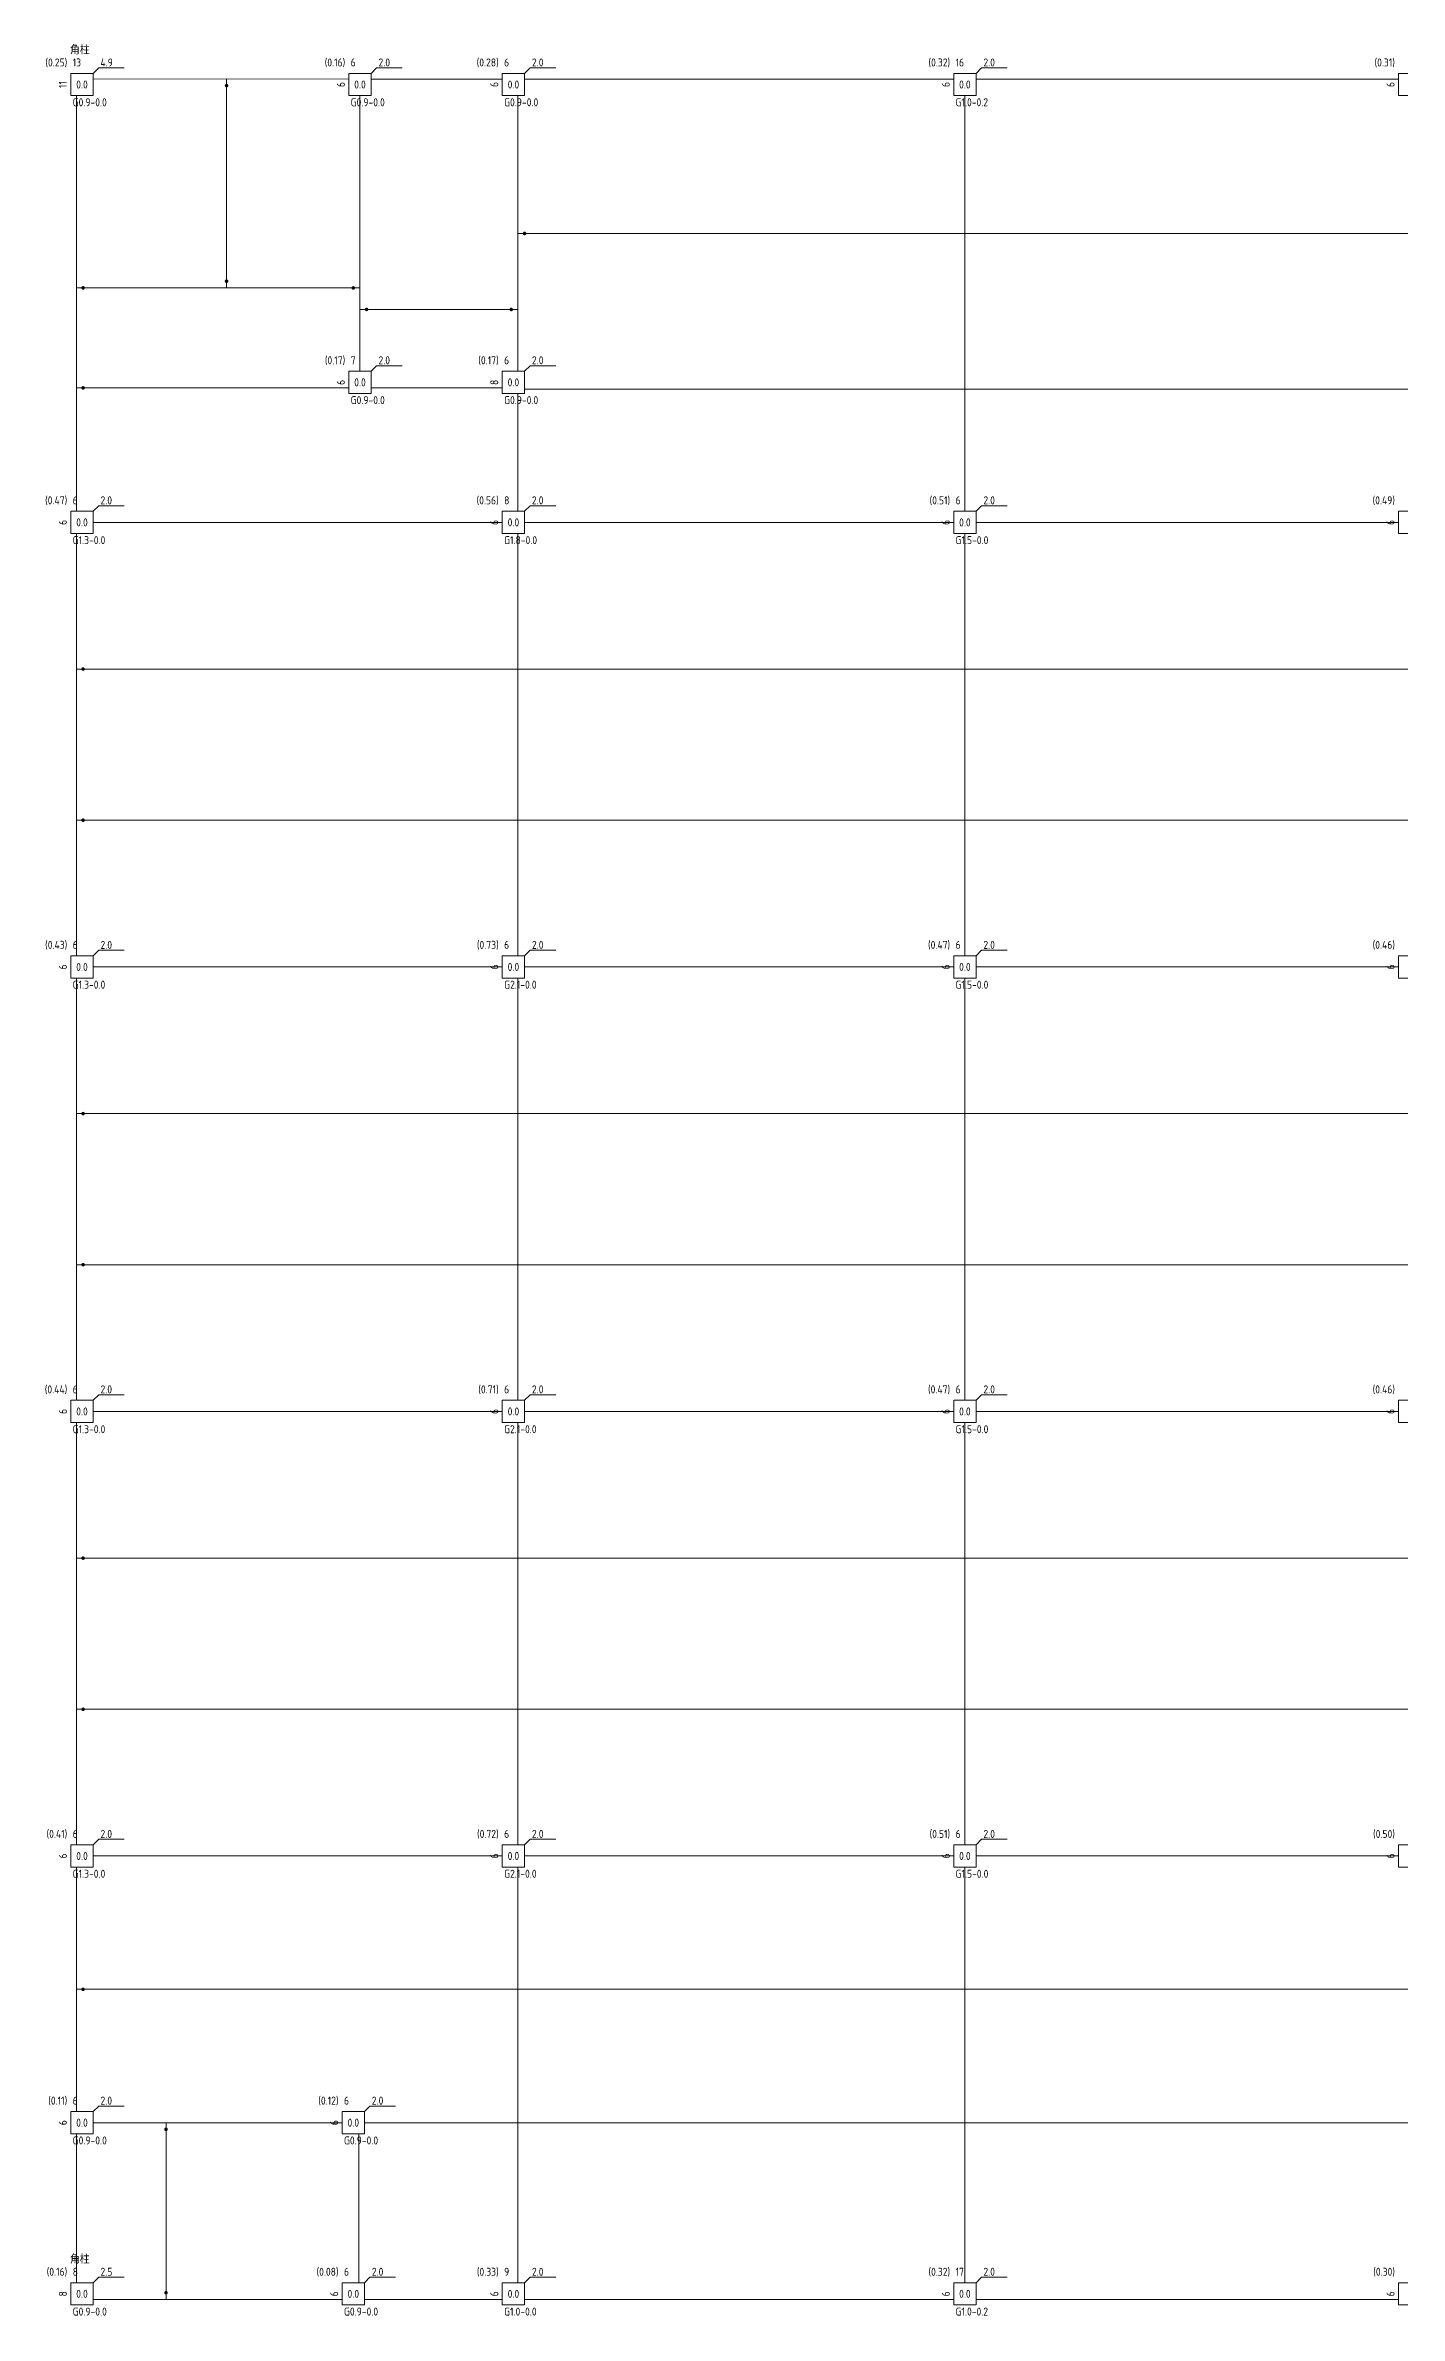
# Model space of a CAD drawing. Extents: x -2331248 to -1198620, y -977263 to -545844.
# Drawn here: x -1689274 to -1658829, y -600012 to -548942 of the extents above; entities that cross this region are included whole.
import ezdxf
from ezdxf.enums import TextEntityAlignment as Align

# ---------------------------------------------------------------- set-up
doc = ezdxf.new("R2010")
doc.units = 0
doc.header["$LTSCALE"] = 1000
doc.header["$MEASUREMENT"] = 0
doc.layers.get('0').update_dxf_attribs({"linetype": 'CONTINUOUS'})
for name, color, linetype, lineweight in [('15100', 4, 'CONTINUOUS', 18), ('15101', 52, 'CONTINUOUS', 18), ('15221', 2, 'CONTINUOUS', 18)]:
    doc.layers.add(name, color=color, linetype=linetype, lineweight=lineweight)
doc.styles.add('PkpmHz', font='Pkpmeng', dxfattribs={"width": 0.7, "bigfont": 'hztxt'})

# ---------------------------------------------------------------- blocks, each defined once
blk = doc.blocks.new('A$C60AA3F40')
at = {"layer": '15100', "ltscale": 1000}
for p, q in [((1225, 50314), (4225, 50315)), ((4225, 50315), (6975, 50314)), ((7475, 50314), (10425, 50314)), ((10925, 50314), (20575, 50314)), ((21075, 50314), (30575, 50314)), ((850, 45615), (850, 49940)), ((7225, 45615), (7225, 49940)), ((10775, 46840), (10774, 49940)), ((20825, 46840), (20825, 49940)), ((10775, 45130), (10775, 46840)), ((20825, 43340), (20825, 46840)), ((850, 43365), (850, 45615)), ((7225, 45130), (7225, 45615)), ((7225, 43740), (7225, 45130)), ((10774, 43740), (10775, 45130)), ((850, 40590), (850, 43365)), ((7475, 43365), (10425, 43365)), ((10774, 40590), (10774, 43240)), ((20825, 40590), (20825, 43340)), ((850, 37040), (850, 40090)), ((1225, 40340), (10425, 40340)), ((10775, 37040), (10774, 40090)), ((10925, 40340), (20575, 40340)), ((20825, 37040), (20825, 40090)), ((21075, 40340), (30575, 40340)), ((850, 33640), (850, 37040)), ((10775, 33640), (10775, 37040)), ((20825, 33640), (20825, 37040)), ((850, 30590), (850, 33640)), ((10774, 30590), (10775, 33640)), ((20825, 30590), (20825, 33640)), ((1225, 30340), (10425, 30340)), ((10925, 30340), (20575, 30340)), ((21075, 30340), (30575, 30340)), ((850, 27040), (850, 30090)), ((10775, 27040), (10774, 30090)), ((20825, 27040), (20825, 30090)), ((850, 23640), (850, 27040)), ((10775, 23640), (10775, 27040)), ((20825, 23640), (20825, 27040)), ((850, 20590), (850, 23640)), ((10774, 20590), (10775, 23640)), ((20825, 20590), (20825, 23640)), ((850, 17040), (850, 20090)), ((1225, 20340), (10425, 20340)), ((10775, 17040), (10774, 20090)), ((10925, 20340), (20575, 20340)), ((20825, 17040), (20825, 20090)), ((21075, 20340), (30575, 20340)), ((850, 13640), (850, 17040)), ((10775, 13640), (10775, 17040)), ((20825, 13640), (20825, 17040)), ((850, 10590), (850, 13640)), ((10774, 10590), (10775, 13640)), ((20825, 10590), (20825, 13640)), ((1225, 10340), (10425, 10340)), ((10925, 10340), (20575, 10340)), ((21075, 10340), (30575, 10340)), ((850, 7340), (850, 10090)), ((10775, 7340), (10774, 10090)), ((20825, 7340), (20825, 10090)), ((850, 4590), (850, 7340)), ((10775, 4340), (10775, 7340)), ((20825, 4340), (20825, 7340)), ((850, 740), (850, 4090)), ((1225, 4340), (2865, 4340)), ((2865, 4340), (6825, 4340)), ((7200, 740), (7200, 4090)), ((10774, 740), (10775, 4340)), ((20825, 740), (20825, 4340)), ((1225, 365), (2865, 365)), ((2865, 365), (6825, 365)), ((7325, 365), (10425, 365)), ((10925, 365), (20575, 365)), ((21075, 365), (30575, 365))]:
    blk.add_line(p, q, dxfattribs=at)
at = {"layer": '15100', "color": 4, "ltscale": 1000}
for p, q in [((4225, 45615), (4225, 50315)), ((10775, 46840), (20825, 46840)), ((20825, 46840), (30825, 46840)), ((850, 45615), (4225, 45615)), ((4225, 45615), (7225, 45615)), ((7225, 45130), (10775, 45130)), ((850, 43365), (6975, 43365)), ((10925, 43340), (20825, 43340)), ((20825, 43340), (30825, 43340)), ((850, 37040), (10775, 37040)), ((10775, 37040), (20825, 37040)), ((20825, 37040), (30825, 37040)), ((850, 33640), (10775, 33640)), ((10775, 33640), (20825, 33640)), ((20825, 33640), (30825, 33640)), ((850, 27040), (10775, 27040)), ((10775, 27040), (20825, 27040)), ((20825, 27040), (30825, 27040)), ((850, 23640), (10775, 23640)), ((10775, 23640), (20825, 23640)), ((20825, 23640), (30825, 23640)), ((850, 17040), (10775, 17040)), ((10775, 17040), (20825, 17040)), ((20825, 17040), (30825, 17040)), ((850, 13640), (10775, 13640)), ((10775, 13640), (20825, 13640)), ((20825, 13640), (30825, 13640)), ((850, 7340), (10775, 7340)), ((10775, 7340), (20825, 7340)), ((20825, 7340), (30825, 7340)), ((2865, 365), (2865, 4340)), ((7325, 4340), (10775, 4340)), ((10775, 4340), (20825, 4340)), ((20825, 4340), (30825, 4340))]:
    blk.add_line(p, q, dxfattribs=at)
at = {"layer": '15100', "color": 1, "ltscale": 1000}
for points in [[(4245, 50165, 40, 40, 1), (4205, 50165, 40, 40, 1)], [(10945, 46840, 40, 40, 1), (10905, 46840, 40, 40, 1)], [(1020, 45615, 40, 40, 1), (980, 45615, 40, 40, 1)], [(4245, 45765, 40, 40, 1), (4205, 45765, 40, 40, 1)], [(7095, 45615, 40, 40, 1), (7055, 45615, 40, 40, 1)], [(7395, 45130, 40, 40, 1), (7355, 45130, 40, 40, 1)], [(10645, 45130, 40, 40, 1), (10605, 45130, 40, 40, 1)], [(1020, 43365, 40, 40, 1), (980, 43365, 40, 40, 1)], [(1020, 37040, 40, 40, 1), (980, 37040, 40, 40, 1)], [(1020, 33640, 40, 40, 1), (980, 33640, 40, 40, 1)], [(1020, 27040, 40, 40, 1), (980, 27040, 40, 40, 1)], [(1020, 23640, 40, 40, 1), (980, 23640, 40, 40, 1)], [(1020, 17040, 40, 40, 1), (980, 17040, 40, 40, 1)], [(1020, 13640, 40, 40, 1), (980, 13640, 40, 40, 1)], [(1020, 7340, 40, 40, 1), (980, 7340, 40, 40, 1)], [(2885, 4190, 40, 40, 1), (2845, 4190, 40, 40, 1)], [(2885, 515, 40, 40, 1), (2845, 515, 40, 40, 1)]]:
    blk.add_lwpolyline(points, format="xyseb", close=True, dxfattribs=at)
at = {"layer": '15101', "linetype": 'Continuous'}
for points in [[(725, 49940), (1225, 49940), (1225, 50440), (725, 50440)], [(6975, 49940), (7475, 49940), (7475, 50440), (6975, 50440)], [(10425, 49940), (10925, 49940), (10925, 50440), (10425, 50440)], [(20575, 49940), (21075, 49940), (21075, 50440), (20575, 50440)], [(30575, 49940), (31075, 49940), (31075, 50440), (30575, 50440)], [(6975, 43240), (7475, 43240), (7475, 43740), (6975, 43740)], [(10425, 43240), (10925, 43240), (10925, 43740), (10425, 43740)], [(725, 40090), (1225, 40090), (1225, 40590), (725, 40590)], [(10425, 40090), (10925, 40090), (10925, 40590), (10425, 40590)], [(20575, 40090), (21075, 40090), (21075, 40590), (20575, 40590)], [(30575, 40090), (31075, 40090), (31075, 40590), (30575, 40590)], [(725, 30090), (1225, 30090), (1225, 30590), (725, 30590)], [(10425, 30090), (10925, 30090), (10925, 30590), (10425, 30590)], [(20575, 30090), (21075, 30090), (21075, 30590), (20575, 30590)], [(30575, 30090), (31075, 30090), (31075, 30590), (30575, 30590)], [(725, 20090), (1225, 20090), (1225, 20590), (725, 20590)], [(10425, 20090), (10925, 20090), (10925, 20590), (10425, 20590)], [(20575, 20090), (21075, 20090), (21075, 20590), (20575, 20590)], [(30575, 20090), (31075, 20090), (31075, 20590), (30575, 20590)], [(725, 10090), (1225, 10090), (1225, 10590), (725, 10590)], [(10425, 10090), (10925, 10090), (10925, 10590), (10425, 10590)], [(20575, 10090), (21075, 10090), (21075, 10590), (20575, 10590)], [(30575, 10090), (31075, 10090), (31075, 10590), (30575, 10590)], [(725, 4090), (1225, 4090), (1225, 4590), (725, 4590)], [(6825, 4090), (7325, 4090), (7325, 4590), (6825, 4590)], [(725, 240), (1225, 240), (1225, 740), (725, 740)], [(6825, 240), (7325, 240), (7325, 740), (6825, 740)], [(10425, 240), (10925, 240), (10925, 740), (10425, 740)], [(20575, 240), (21075, 240), (21075, 740), (20575, 740)], [(30575, 240), (31075, 240), (31075, 740), (30575, 740)]]:
    blk.add_lwpolyline(points, close=True, dxfattribs=at)
at = {"layer": '15221', "ltscale": 1000}
for p, q in [((1225, 50440), (1350, 50565)), ((1926, 50565), (1350, 50565)), ((7475, 50440), (7600, 50565)), ((8176, 50565), (7600, 50565)), ((10925, 50440), (11050, 50565)), ((11626, 50565), (11050, 50565)), ((21075, 50440), (21200, 50565)), ((21776, 50565), (21200, 50565)), ((7475, 43740), (7600, 43865)), ((8176, 43865), (7600, 43865)), ((10925, 43740), (11050, 43865)), ((11626, 43865), (11050, 43865)), ((1225, 40590), (1350, 40715)), ((1926, 40715), (1350, 40715)), ((10925, 40590), (11050, 40715)), ((11626, 40715), (11050, 40715)), ((21075, 40590), (21200, 40715)), ((21776, 40715), (21200, 40715)), ((1225, 30590), (1350, 30715)), ((1926, 30715), (1350, 30715)), ((10925, 30590), (11050, 30715)), ((11626, 30715), (11050, 30715)), ((21075, 30590), (21200, 30715)), ((21776, 30715), (21200, 30715)), ((1225, 20590), (1350, 20715)), ((1926, 20715), (1350, 20715)), ((10925, 20590), (11050, 20715)), ((11626, 20715), (11050, 20715)), ((21075, 20590), (21200, 20715)), ((21776, 20715), (21200, 20715)), ((1225, 10590), (1350, 10715)), ((1926, 10715), (1350, 10715)), ((10925, 10590), (11050, 10715)), ((11626, 10715), (11050, 10715)), ((21075, 10590), (21200, 10715)), ((21776, 10715), (21200, 10715)), ((1225, 4590), (1350, 4715)), ((1926, 4715), (1350, 4715)), ((7325, 4590), (7450, 4715)), ((8026, 4715), (7450, 4715)), ((1225, 740), (1350, 865)), ((1926, 865), (1350, 865)), ((7325, 740), (7450, 865)), ((8026, 865), (7450, 865)), ((10925, 740), (11050, 865)), ((11626, 865), (11050, 865)), ((21075, 740), (21200, 865)), ((21776, 865), (21200, 865))]:
    blk.add_line(p, q, dxfattribs=at)
at = {"layer": '15221', "style": 'PkpmHz', "width": 0.91}
for s, p in [('角柱 ', (975, 50961)), ('0.0', (975, 50190)), ('0.0', (7225, 50190)), ('0.0', (10675, 50190)), ('0.0', (20825, 50190)), ('0.0', (7225, 43490)), ('0.0', (10675, 43490)), ('0.0', (975, 40340)), ('0.0', (10675, 40340)), ('0.0', (20825, 40340)), ('0.0', (975, 30340)), ('0.0', (10675, 30340)), ('0.0', (20825, 30340)), ('0.0', (975, 20340)), ('0.0', (10675, 20340)), ('0.0', (20825, 20340)), ('0.0', (975, 10340)), ('0.0', (10675, 10340)), ('0.0', (20825, 10340)), ('0.0', (975, 4340)), ('0.0', (7075, 4340)), ('角柱 ', (975, 1261)), ('0.0', (975, 490)), ('0.0', (7075, 490)), ('0.0', (10675, 490)), ('0.0', (20825, 490))]:
    blk.add_text(s, height=180, dxfattribs=at).set_placement(p, align=Align.MIDDLE_CENTER)
for s, p in [('(0.25)', (643, 50596)), ('(0.16)', (6893, 50596)), ('(0.28)', (10343, 50596)), ('(0.32)', (20493, 50596)), ('(0.31)', (30493, 50596)), ('(0.17)', (6893, 43896)), ('(0.17)', (10343, 43896)), ('(0.47)', (643, 40746)), ('(0.56)', (10343, 40746)), ('(0.51)', (20493, 40746)), ('(0.49)', (30493, 40746)), ('(0.43)', (643, 30746)), ('(0.73)', (10343, 30746)), ('(0.47)', (20493, 30746)), ('(0.46)', (30493, 30746)), ('(0.44)', (643, 20746)), ('(0.71)', (10343, 20746)), ('(0.47)', (20493, 20746)), ('(0.46)', (30493, 20746)), ('(0.41)', (643, 10746)), ('(0.72)', (10343, 10746)), ('(0.51)', (20493, 10746)), ('(0.50)', (30493, 10746)), ('(0.11)', (643, 4746)), ('(0.12)', (6743, 4746)), ('(0.16)', (643, 896)), ('(0.08)', (6743, 896)), ('(0.33)', (10343, 896)), ('(0.32)', (20493, 896)), ('(0.30)', (30493, 896))]:
    blk.add_text(s, height=180, dxfattribs=at).set_placement(p, align=Align.RIGHT)
for s, p in [('13', (766, 50596)), ('4.9', (1391, 50596)), ('6', (7016, 50596)), ('2.0', (7641, 50596)), ('6', (10466, 50596)), ('2.0', (11091, 50596)), ('16', (20616, 50596)), ('2.0', (21241, 50596)), ('7', (7016, 43896)), ('2.0', (7641, 43896)), ('6', (10466, 43896)), ('2.0', (11091, 43896)), ('6', (766, 40746)), ('2.0', (1391, 40746)), ('8', (10466, 40746)), ('2.0', (11091, 40746)), ('6', (20616, 40746)), ('2.0', (21241, 40746)), ('6', (766, 30746)), ('2.0', (1391, 30746)), ('6', (10466, 30746)), ('2.0', (11091, 30746)), ('6', (20616, 30746)), ('2.0', (21241, 30746)), ('6', (766, 20746)), ('2.0', (1391, 20746)), ('6', (10466, 20746)), ('2.0', (11091, 20746)), ('6', (20616, 20746)), ('2.0', (21241, 20746)), ('6', (766, 10746)), ('2.0', (1391, 10746)), ('6', (10466, 10746)), ('2.0', (11091, 10746)), ('6', (20616, 10746)), ('2.0', (21241, 10746)), ('6', (766, 4746)), ('2.0', (1391, 4746)), ('6', (6866, 4746)), ('2.0', (7491, 4746)), ('8', (766, 896)), ('2.5', (1391, 896)), ('6', (6866, 896)), ('2.0', (7491, 896)), ('9', (10466, 896)), ('2.0', (11091, 896)), ('17', (20616, 896)), ('2.0', (21241, 896))]:
    blk.add_text(s, height=180, dxfattribs=at).set_placement(p)
for s, p in [('11', (545, 50190)), ('6', (6795, 50190)), ('6', (10245, 50190)), ('6', (20395, 50190)), ('6', (30395, 50190)), ('6', (6795, 43490)), ('8', (10245, 43490)), ('6', (545, 40340)), ('6', (10245, 40340)), ('6', (20395, 40340)), ('6', (30395, 40340)), ('6', (545, 30340)), ('6', (10245, 30340)), ('6', (20395, 30340)), ('6', (30395, 30340)), ('6', (545, 20340)), ('6', (10245, 20340)), ('6', (20395, 20340)), ('6', (30395, 20340)), ('6', (545, 10340)), ('6', (10245, 10340)), ('6', (20395, 10340)), ('6', (30395, 10340)), ('6', (545, 4340)), ('6', (6645, 4340)), ('8', (545, 490)), ('6', (6645, 490)), ('6', (10245, 490)), ('6', (20395, 490)), ('6', (30395, 490))]:
    blk.add_text(s, height=180, rotation=90, dxfattribs=at).set_placement(p, align=Align.MIDDLE_CENTER)
for s, p in [('G0.9-0.0', (766, 49790)), ('G0.9-0.0', (7016, 49790)), ('G0.9-0.0', (10466, 49790)), ('G1.0-0.2', (20616, 49790)), ('G0.9-0.0', (7016, 43090)), ('G0.9-0.0', (10466, 43090)), ('G1.3-0.0', (766, 39940)), ('G1.8-0.0', (10466, 39940)), ('G1.5-0.0', (20616, 39940)), ('G1.3-0.0', (766, 29940)), ('G2.1-0.0', (10466, 29940)), ('G1.5-0.0', (20616, 29940)), ('G1.3-0.0', (766, 19940)), ('G2.1-0.0', (10466, 19940)), ('G1.5-0.0', (20616, 19940)), ('G1.3-0.0', (766, 9940)), ('G2.1-0.0', (10466, 9940)), ('G1.5-0.0', (20616, 9940)), ('G0.9-0.0', (766, 3940)), ('G0.9-0.0', (6866, 3940)), ('G0.9-0.0', (766, 90)), ('G0.9-0.0', (6866, 90)), ('G1.0-0.0', (10466, 90)), ('G1.0-0.2', (20616, 90))]:
    blk.add_text(s, height=180, dxfattribs=at).set_placement(p, align=Align.MIDDLE_LEFT)

msp = doc.modelspace()

# ---------------------------------------------------------------- block references
msp.add_blockref('A$C60AA3F40', (-1689427, -600012))

doc.saveas('drawing.dxf')
